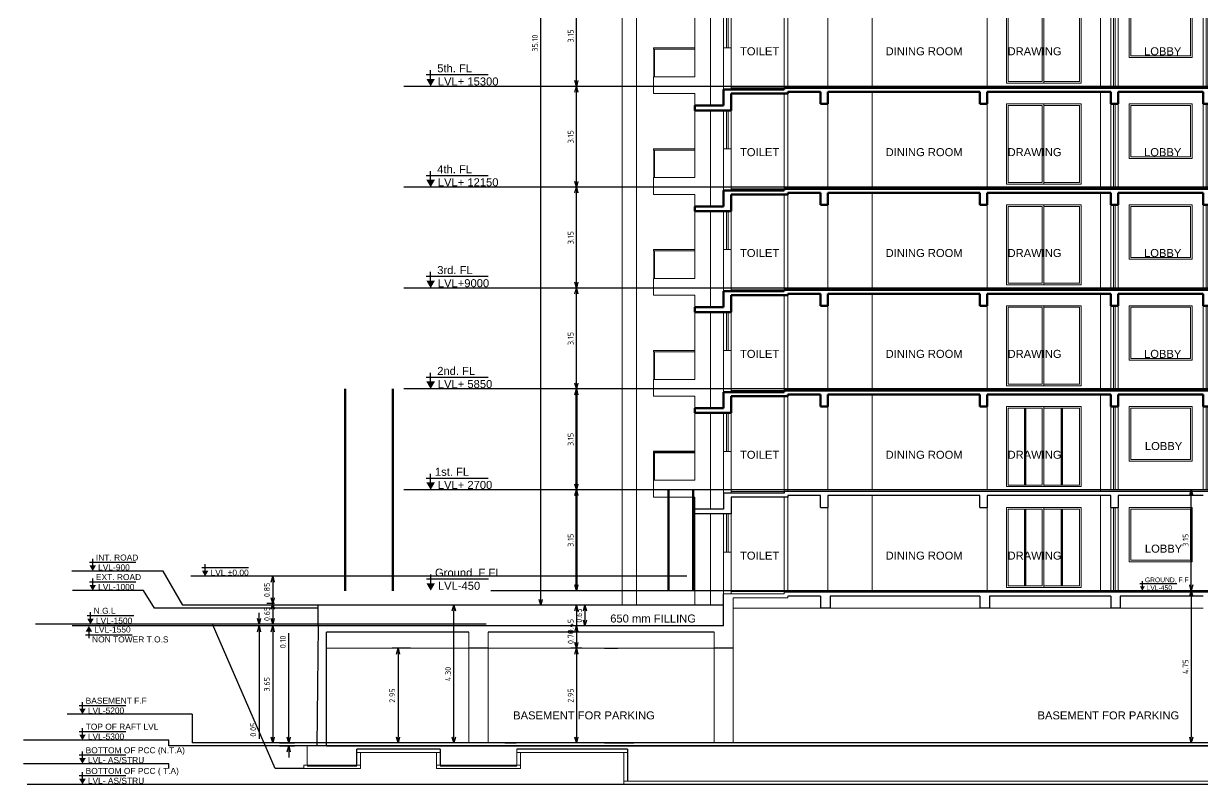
# Model space of a CAD drawing. Header units: inches. Extents: x 0 to 429, y 0 to 146.
# Drawn here: x 307.12 to 343.93, y 32.68 to 56.44 of the extents above; entities that cross this region are included whole.
import ezdxf

# ---------------------------------------------------------------- set-up
doc = ezdxf.new("R2010")
doc.units = ezdxf.units.IN
doc.header["$MEASUREMENT"] = 0
doc.layers.get('DEFPOINTS').update_dxf_attribs({"lineweight": 18})
for name, color, linetype, lineweight in [('FLOOR-GROUND', 7, 'Continuous', 50), ('FLOOR01', 7, 'Continuous', 50), ('XR-4BHK-A-B-SECT-SUB', 6, 'Continuous', 9), ('XR-4BHK-A-B-SECT-SUB$0$ELE', 4, 'Continuous', 20), ('XR-4BHK-A-B-SECT-SUB$0$LEVEL', 6, 'Continuous', 25), ('XR-4BHK-A-B-SECT-SUB$0$RCC', 5, 'Continuous', 50), ('XR-4BHK-A-B-SECT-SUB$0$WALL', 7, 'Continuous', 25)]:
    doc.layers.add(name, color=color, linetype=linetype, lineweight=lineweight)
doc.styles.add('Sanvi Common', font='isocpeur.ttf')
doc.styles.add('Xr-4BHK-A-B-Sect-Sub$0$ROMANS', font='arial.ttf')
doc.styles.add('Xr-4BHK-A-B-Sect-Sub$0$SECTION X-X$0$Standard', font='arial.ttf')
doc.dimstyles.new('Sanvi Common', dxfattribs={"dimtxt": 0.18, "dimasz": 0.18, "dimexe": 0.18, "dimexo": 0.0625, "dimgap": 0.09, "dimtad": 1, "dimzin": 0, "dimdsep": 46, "dimtxsty": 'Sanvi Common', "dimblk": 'OPEN30', "dimcen": 0.09, "dimclrd": 68, "dimclre": 68, "dimclrt": 40, "dimadec": 0, "dimazin": 0, "dimtfac": 1, "dimtofl": 0, "dimtmove": 0, "dimatfit": 3, "dimldrblk": 'OPEN30', "dimfxl": 1, "dimtolj": 1, "dimtzin": 0, "dimarcsym": 0})

# ---------------------------------------------------------------- blocks, each defined once
blk = doc.blocks.new('Xr-4BHK-A-B-Sect-Sub$0$Level')
at = {"color": 0}
for p, q in [((-1.2, 3.28), (16, 3.28)), ((0, 2.08), (0, 4.48))]:
    blk.add_line(p, q, dxfattribs=at)
blk.add_solid([(0, 0), (-1.2, 2.08), (1.2, 2.08)], dxfattribs=at)
at = {"style": 'Xr-4BHK-A-B-Sect-Sub$0$ROMANS'}
for tag, p in [('LEVEL-S', (1.21, 3.75)), ('LVL+', (1.21, 0.81))]:
    blk.add_attdef(tag, p, '', height=2, dxfattribs=at)
blk = doc.blocks.new('Xr-4BHK-A-B-Sect-Sub$0$358')
at = {"layer": 'XR-4BHK-A-B-SECT-SUB$0$LEVEL'}
ref = blk.add_blockref('Xr-4BHK-A-B-Sect-Sub$0$Level', (-2, 15750), dxfattribs=dict(at, xscale=112.5, yscale=112.5, zscale=112.5))
ref.add_attrib('LEVEL-S', '5th. FL ', (203, 16188), dxfattribs={"lineweight": 30, "height": 250, "style": 'Xr-4BHK-A-B-Sect-Sub$0$ROMANS'})
ref.add_attrib('LVL+', 'LVL+ 15300', (223, 15778), dxfattribs={"lineweight": 30, "height": 250, "style": 'Xr-4BHK-A-B-Sect-Sub$0$ROMANS'})
ref = blk.add_blockref('Xr-4BHK-A-B-Sect-Sub$0$Level', (-2, 12600), dxfattribs=dict(at, xscale=112.5, yscale=112.5, zscale=112.5))
ref.add_attrib('LEVEL-S', '4th. FL ', (203, 13038), dxfattribs={"lineweight": 30, "height": 250, "style": 'Xr-4BHK-A-B-Sect-Sub$0$ROMANS'})
ref.add_attrib('LVL+', 'LVL+ 12150', (223, 12628), dxfattribs={"lineweight": 30, "height": 250, "style": 'Xr-4BHK-A-B-Sect-Sub$0$ROMANS'})
ref = blk.add_blockref('Xr-4BHK-A-B-Sect-Sub$0$Level', (-2, 9450), dxfattribs=dict(at, xscale=112.5, yscale=112.5, zscale=112.5))
ref.add_attrib('LEVEL-S', '3rd. FL ', (203, 9888), dxfattribs={"lineweight": 30, "height": 250, "style": 'Xr-4BHK-A-B-Sect-Sub$0$ROMANS'})
ref.add_attrib('LVL+', 'LVL+9000', (223, 9478), dxfattribs={"lineweight": 30, "height": 250, "style": 'Xr-4BHK-A-B-Sect-Sub$0$ROMANS'})
ref = blk.add_blockref('Xr-4BHK-A-B-Sect-Sub$0$Level', (-2, 6300), dxfattribs=dict(at, xscale=112.5, yscale=112.5, zscale=112.5))
ref.add_attrib('LEVEL-S', '2nd. FL ', (203, 6738), dxfattribs={"lineweight": 30, "height": 250, "style": 'Xr-4BHK-A-B-Sect-Sub$0$ROMANS'})
ref.add_attrib('LVL+', 'LVL+ 5850', (223, 6328), dxfattribs={"lineweight": 30, "height": 250, "style": 'Xr-4BHK-A-B-Sect-Sub$0$ROMANS'})
ref = blk.add_blockref('Xr-4BHK-A-B-Sect-Sub$0$Level', (-2, 3150), dxfattribs=dict(at, xscale=112.5, yscale=112.5, zscale=112.5))
ref.add_attrib('LEVEL-S', '1st. FL ', (132, 3588), dxfattribs={"lineweight": 30, "height": 250, "style": 'Xr-4BHK-A-B-Sect-Sub$0$ROMANS'})
ref.add_attrib('LVL+', 'LVL+ 2700', (223, 3178), dxfattribs={"lineweight": 30, "height": 250, "style": 'Xr-4BHK-A-B-Sect-Sub$0$ROMANS'})
ref = blk.add_blockref('Xr-4BHK-A-B-Sect-Sub$0$Level', (0, 0), dxfattribs=dict(at, xscale=112.5, yscale=112.5, zscale=112.5))
ref.add_attrib('LEVEL-S', 'Ground. F.FL', (134, 438), dxfattribs={"lineweight": 30, "height": 250, "style": 'Xr-4BHK-A-B-Sect-Sub$0$ROMANS'})
ref.add_attrib('LVL+', 'LVL-450', (225, 28), dxfattribs={"lineweight": 30, "height": 250, "style": 'Xr-4BHK-A-B-Sect-Sub$0$ROMANS'})
blk = doc.blocks.new('_Open30')
at = {"color": 0, "linetype": 'ByBlock', "lineweight": -2}
for p, q in [((-1, 0.27), (0, 0)), ((0, 0), (-1, -0.27)), ((0, 0), (-1, 0))]:
    blk.add_line(p, q, dxfattribs=at)
blk = doc.blocks.new('*D486')
at = {"color": 68, "lineweight": -2, "transparency": 16777216}
for p, q in [((324.598, 41.881), (324.207, 41.881)), ((324.387, 38.911), (324.387, 41.701)), ((324.598, 38.731), (324.207, 38.731))]:
    blk.add_line(p, q, dxfattribs=at)
at = {"layer": 'DEFPOINTS', "color": 0, "transparency": 16777216}
for p in [(324.387, 41.881), (324.66, 41.881), (324.66, 38.731)]:
    blk.add_point(p, dxfattribs=at)
at = {"color": 68, "lineweight": -2, "transparency": 16777216, "xscale": 0.18, "yscale": 0.18, "zscale": 0.18}
for p, rotation in [((324.387, 41.881), 90), ((324.387, 38.731), 270)]:
    blk.add_blockref('_Open30', p, dxfattribs=dict(at, rotation=rotation))
at = {"color": 40, "transparency": 16777216, "insert": (324.207, 40.306), "char_height": 0.18, "attachment_point": 5, "rotation": 90, "style": 'Sanvi Common'}
blk.add_mtext('\\A1;3.15', dxfattribs=at)
blk = doc.blocks.new('*D487')
at = {"color": 68, "lineweight": -2, "transparency": 16777216}
for p, q in [((324.546, 45.031), (324.207, 45.031)), ((324.387, 42.061), (324.387, 44.851)), ((324.598, 41.881), (324.207, 41.881))]:
    blk.add_line(p, q, dxfattribs=at)
at = {"layer": 'DEFPOINTS', "color": 0, "transparency": 16777216}
for p in [(324.387, 45.031), (324.608, 45.031), (324.66, 41.881)]:
    blk.add_point(p, dxfattribs=at)
at = {"color": 68, "lineweight": -2, "transparency": 16777216, "xscale": 0.18, "yscale": 0.18, "zscale": 0.18}
for p, rotation in [((324.387, 45.031), 90), ((324.387, 41.881), 270)]:
    blk.add_blockref('_Open30', p, dxfattribs=dict(at, rotation=rotation))
at = {"color": 40, "transparency": 16777216, "insert": (324.207, 43.456), "char_height": 0.18, "attachment_point": 5, "rotation": 90, "style": 'Sanvi Common'}
blk.add_mtext('\\A1;3.15', dxfattribs=at)
blk = doc.blocks.new('*D488')
at = {"color": 68, "lineweight": -2, "transparency": 16777216}
for p, q in [((324.624, 48.181), (324.207, 48.181)), ((324.387, 45.211), (324.387, 48.001)), ((324.546, 45.031), (324.207, 45.031))]:
    blk.add_line(p, q, dxfattribs=at)
at = {"layer": 'DEFPOINTS', "color": 0, "transparency": 16777216}
for p in [(324.387, 48.181), (324.686, 48.181), (324.608, 45.031)]:
    blk.add_point(p, dxfattribs=at)
at = {"color": 68, "lineweight": -2, "transparency": 16777216, "xscale": 0.18, "yscale": 0.18, "zscale": 0.18}
for p, rotation in [((324.387, 48.181), 90), ((324.387, 45.031), 270)]:
    blk.add_blockref('_Open30', p, dxfattribs=dict(at, rotation=rotation))
at = {"color": 40, "transparency": 16777216, "insert": (324.207, 46.606), "char_height": 0.18, "attachment_point": 5, "rotation": 90, "style": 'Sanvi Common'}
blk.add_mtext('\\A1;3.15', dxfattribs=at)
blk = doc.blocks.new('*D489')
at = {"color": 68, "lineweight": -2, "transparency": 16777216}
for p, q in [((324.664, 51.331), (324.207, 51.331)), ((324.387, 48.361), (324.387, 51.151)), ((324.624, 48.181), (324.207, 48.181))]:
    blk.add_line(p, q, dxfattribs=at)
at = {"layer": 'DEFPOINTS', "color": 0, "transparency": 16777216}
for p in [(324.387, 51.331), (324.726, 51.331), (324.686, 48.181)]:
    blk.add_point(p, dxfattribs=at)
at = {"color": 68, "lineweight": -2, "transparency": 16777216, "xscale": 0.18, "yscale": 0.18, "zscale": 0.18}
for p, rotation in [((324.387, 51.331), 90), ((324.387, 48.181), 270)]:
    blk.add_blockref('_Open30', p, dxfattribs=dict(at, rotation=rotation))
at = {"color": 40, "transparency": 16777216, "insert": (324.207, 49.756), "char_height": 0.18, "attachment_point": 5, "rotation": 90, "style": 'Sanvi Common'}
blk.add_mtext('\\A1;3.15', dxfattribs=at)
blk = doc.blocks.new('*D490')
at = {"color": 68, "lineweight": -2, "transparency": 16777216}
for p, q in [((324.689, 54.481), (324.207, 54.481)), ((324.387, 51.511), (324.387, 54.301)), ((324.664, 51.331), (324.207, 51.331))]:
    blk.add_line(p, q, dxfattribs=at)
at = {"layer": 'DEFPOINTS', "color": 0, "transparency": 16777216}
for p in [(324.387, 54.481), (324.751, 54.481), (324.726, 51.331)]:
    blk.add_point(p, dxfattribs=at)
at = {"color": 68, "lineweight": -2, "transparency": 16777216, "xscale": 0.18, "yscale": 0.18, "zscale": 0.18}
for p, rotation in [((324.387, 54.481), 90), ((324.387, 51.331), 270)]:
    blk.add_blockref('_Open30', p, dxfattribs=dict(at, rotation=rotation))
at = {"color": 40, "transparency": 16777216, "insert": (324.207, 52.906), "char_height": 0.18, "attachment_point": 5, "rotation": 90, "style": 'Sanvi Common'}
blk.add_mtext('\\A1;3.15', dxfattribs=at)
blk = doc.blocks.new('*D491')
at = {"color": 68, "lineweight": -2, "transparency": 16777216}
for p, q in [((324.714, 57.631), (324.207, 57.631)), ((324.387, 54.661), (324.387, 57.451)), ((324.689, 54.481), (324.207, 54.481))]:
    blk.add_line(p, q, dxfattribs=at)
at = {"layer": 'DEFPOINTS', "color": 0, "transparency": 16777216}
for p in [(324.387, 57.631), (324.777, 57.631), (324.751, 54.481)]:
    blk.add_point(p, dxfattribs=at)
at = {"color": 68, "lineweight": -2, "transparency": 16777216, "xscale": 0.18, "yscale": 0.18, "zscale": 0.18}
for p, rotation in [((324.387, 57.631), 90), ((324.387, 54.481), 270)]:
    blk.add_blockref('_Open30', p, dxfattribs=dict(at, rotation=rotation))
at = {"color": 40, "transparency": 16777216, "insert": (324.207, 56.056), "char_height": 0.18, "attachment_point": 5, "rotation": 90, "style": 'Sanvi Common'}
blk.add_mtext('\\A1;3.15', dxfattribs=at)
blk = doc.blocks.new('*D497')
at = {"color": 68, "lineweight": -2, "transparency": 16777216}
for p, q in [((324.83, 73.381), (323.092, 73.381)), ((323.272, 38.461), (323.272, 73.201)), ((323.555, 38.281), (323.092, 38.281))]:
    blk.add_line(p, q, dxfattribs=at)
at = {"layer": 'DEFPOINTS', "color": 0, "transparency": 16777216}
for p in [(323.272, 73.381), (324.893, 73.381), (323.618, 38.281)]:
    blk.add_point(p, dxfattribs=at)
at = {"color": 68, "lineweight": -2, "transparency": 16777216, "xscale": 0.18, "yscale": 0.18, "zscale": 0.18}
for p, rotation in [((323.272, 73.381), 90), ((323.272, 38.281), 270)]:
    blk.add_blockref('_Open30', p, dxfattribs=dict(at, rotation=rotation))
at = {"color": 40, "transparency": 16777216, "insert": (323.092, 55.831), "char_height": 0.18, "attachment_point": 5, "rotation": 90, "style": 'Sanvi Common'}
blk.add_mtext('\\A1;35.10', dxfattribs=at)
blk = doc.blocks.new('*D498')
at = {"color": 68, "lineweight": -2, "transparency": 16777216}
for p, q in [((314.957, 39.181), (314.724, 39.181)), ((314.904, 39.001), (314.904, 38.511)), ((314.957, 38.331), (314.724, 38.331))]:
    blk.add_line(p, q, dxfattribs=at)
at = {"layer": 'DEFPOINTS', "color": 0, "transparency": 16777216}
for p in [(315.02, 39.181), (314.904, 38.331), (315.02, 38.331)]:
    blk.add_point(p, dxfattribs=at)
at = {"color": 68, "lineweight": -2, "transparency": 16777216, "xscale": 0.18, "yscale": 0.18, "zscale": 0.18}
for p, rotation in [((314.904, 39.181), 90), ((314.904, 38.331), 270)]:
    blk.add_blockref('_Open30', p, dxfattribs=dict(at, rotation=rotation))
at = {"color": 40, "transparency": 16777216, "insert": (314.724, 38.756), "char_height": 0.18, "attachment_point": 5, "rotation": 90, "style": 'Sanvi Common'}
blk.add_mtext('\\A1;0.85', dxfattribs=at)
blk = doc.blocks.new('*D499')
at = {"color": 68, "lineweight": -2, "transparency": 16777216}
for p, q in [((314.957, 38.331), (314.724, 38.331)), ((314.904, 38.151), (314.904, 37.861)), ((314.929, 37.681), (314.724, 37.681))]:
    blk.add_line(p, q, dxfattribs=at)
at = {"layer": 'DEFPOINTS', "color": 0, "transparency": 16777216}
for p in [(315.02, 38.331), (314.904, 37.681), (314.992, 37.681)]:
    blk.add_point(p, dxfattribs=at)
at = {"color": 68, "lineweight": -2, "transparency": 16777216, "xscale": 0.18, "yscale": 0.18, "zscale": 0.18}
for p, rotation in [((314.904, 38.331), 90), ((314.904, 37.681), 270)]:
    blk.add_blockref('_Open30', p, dxfattribs=dict(at, rotation=rotation))
at = {"color": 40, "transparency": 16777216, "insert": (314.724, 38.006), "char_height": 0.18, "attachment_point": 5, "rotation": 90, "style": 'Sanvi Common'}
blk.add_mtext('\\A1;0.65', dxfattribs=at)
blk = doc.blocks.new('*D500')
at = {"color": 68, "lineweight": -2, "transparency": 16777216}
for p, q in [((314.476, 37.861), (314.476, 38.041)), ((314.929, 37.681), (314.296, 37.681)), ((314.974, 37.631), (314.296, 37.631)), ((314.476, 37.451), (314.476, 34.103))]:
    blk.add_line(p, q, dxfattribs=at)
at = {"layer": 'DEFPOINTS', "color": 0, "transparency": 16777216}
for p in [(314.476, 37.631), (314.992, 37.681), (315.036, 37.631)]:
    blk.add_point(p, dxfattribs=at)
at = {"color": 68, "lineweight": -2, "transparency": 16777216, "xscale": 0.18, "yscale": 0.18, "zscale": 0.18}
for p, rotation in [((314.476, 37.681), 270), ((314.476, 37.631), 90)]:
    blk.add_blockref('_Open30', p, dxfattribs=dict(at, rotation=rotation))
at = {"color": 40, "transparency": 16777216, "insert": (314.296, 34.391), "char_height": 0.18, "attachment_point": 5, "rotation": 90, "style": 'Sanvi Common'}
blk.add_mtext('\\A1;0.05', dxfattribs=at)
blk = doc.blocks.new('*D501')
at = {"color": 68, "lineweight": -2, "transparency": 16777216}
for p, q in [((314.974, 37.631), (314.724, 37.631)), ((314.904, 37.451), (314.904, 34.161)), ((314.991, 33.981), (314.724, 33.981))]:
    blk.add_line(p, q, dxfattribs=at)
at = {"layer": 'DEFPOINTS', "color": 0, "transparency": 16777216}
for p in [(315.036, 37.631), (314.904, 33.981), (315.053, 33.981)]:
    blk.add_point(p, dxfattribs=at)
at = {"color": 68, "lineweight": -2, "transparency": 16777216, "xscale": 0.18, "yscale": 0.18, "zscale": 0.18}
for p, rotation in [((314.904, 37.631), 90), ((314.904, 33.981), 270)]:
    blk.add_blockref('_Open30', p, dxfattribs=dict(at, rotation=rotation))
at = {"color": 40, "transparency": 16777216, "insert": (314.724, 35.806), "char_height": 0.18, "attachment_point": 5, "rotation": 90, "style": 'Sanvi Common'}
blk.add_mtext('\\A1;3.65', dxfattribs=at)
blk = doc.blocks.new('*D502')
at = {"color": 68, "lineweight": -2, "transparency": 16777216}
for p, q in [((315.402, 34.161), (315.402, 37.401)), ((315.113, 33.881), (315.582, 33.881)), ((315.116, 33.981), (315.582, 33.981)), ((315.402, 33.701), (315.402, 33.521))]:
    blk.add_line(p, q, dxfattribs=at)
at = {"layer": 'DEFPOINTS', "color": 0, "transparency": 16777216}
for p in [(315.05, 33.881), (315.053, 33.981), (315.402, 33.881)]:
    blk.add_point(p, dxfattribs=at)
at = {"color": 68, "lineweight": -2, "transparency": 16777216, "xscale": 0.18, "yscale": 0.18, "zscale": 0.18}
for p, rotation in [((315.402, 33.981), 270), ((315.402, 33.881), 90)]:
    blk.add_blockref('_Open30', p, dxfattribs=dict(at, rotation=rotation))
at = {"color": 40, "transparency": 16777216, "insert": (315.222, 37.131), "char_height": 0.18, "attachment_point": 5, "rotation": 90, "style": 'Sanvi Common'}
blk.add_mtext('\\A1;0.10', dxfattribs=at)
blk = doc.blocks.new('*D503')
at = {"color": 68, "lineweight": -2, "transparency": 16777216}
for p, q in [((319.206, 36.931), (318.636, 36.931)), ((318.816, 36.751), (318.816, 34.161)), ((319.231, 33.981), (318.636, 33.981))]:
    blk.add_line(p, q, dxfattribs=at)
at = {"layer": 'DEFPOINTS', "color": 0, "transparency": 16777216}
for p in [(319.269, 36.931), (318.816, 33.981), (319.294, 33.981)]:
    blk.add_point(p, dxfattribs=at)
at = {"color": 68, "lineweight": -2, "transparency": 16777216, "xscale": 0.18, "yscale": 0.18, "zscale": 0.18}
for p, rotation in [((318.816, 36.931), 90), ((318.816, 33.981), 270)]:
    blk.add_blockref('_Open30', p, dxfattribs=dict(at, rotation=rotation))
at = {"color": 40, "transparency": 16777216, "insert": (318.636, 35.456), "char_height": 0.18, "attachment_point": 5, "rotation": 90, "style": 'Sanvi Common'}
blk.add_mtext('\\A1;2.95', dxfattribs=at)
blk = doc.blocks.new('*D504')
at = {"color": 68, "lineweight": -2, "transparency": 16777216}
for p, q in [((320.635, 38.281), (320.378, 38.281)), ((320.558, 34.161), (320.558, 38.101)), ((320.635, 33.981), (320.378, 33.981))]:
    blk.add_line(p, q, dxfattribs=at)
at = {"layer": 'DEFPOINTS', "color": 0, "transparency": 16777216}
for p in [(320.558, 38.281), (320.697, 38.281), (320.697, 33.981)]:
    blk.add_point(p, dxfattribs=at)
at = {"color": 68, "lineweight": -2, "transparency": 16777216, "xscale": 0.18, "yscale": 0.18, "zscale": 0.18}
for p, rotation in [((320.558, 38.281), 90), ((320.558, 33.981), 270)]:
    blk.add_blockref('_Open30', p, dxfattribs=dict(at, rotation=rotation))
at = {"color": 40, "transparency": 16777216, "insert": (320.378, 36.131), "char_height": 0.18, "attachment_point": 5, "rotation": 90, "style": 'Sanvi Common'}
blk.add_mtext('\\A1;4.30', dxfattribs=at)
blk = doc.blocks.new('*D505')
at = {"color": 68, "lineweight": -2, "transparency": 16777216}
for p, q in [((324.387, 38.911), (324.387, 39.091)), ((324.591, 38.731), (324.207, 38.731)), ((324.591, 38.281), (324.207, 38.281)), ((324.387, 38.101), (324.387, 37.327))]:
    blk.add_line(p, q, dxfattribs=at)
at = {"layer": 'DEFPOINTS', "color": 0, "transparency": 16777216}
for p in [(324.654, 38.731), (324.387, 38.281), (324.654, 38.281)]:
    blk.add_point(p, dxfattribs=at)
at = {"color": 68, "lineweight": -2, "transparency": 16777216, "xscale": 0.18, "yscale": 0.18, "zscale": 0.18}
for p, rotation in [((324.387, 38.731), 270), ((324.387, 38.281), 90)]:
    blk.add_blockref('_Open30', p, dxfattribs=dict(at, rotation=rotation))
at = {"color": 40, "transparency": 16777216, "insert": (324.207, 37.624), "char_height": 0.18, "attachment_point": 5, "rotation": 90, "style": 'Sanvi Common'}
blk.add_mtext('\\A1;0.45', dxfattribs=at)
blk = doc.blocks.new('*D506')
at = {"color": 68, "lineweight": -2, "transparency": 16777216}
for p, q in [((324.591, 38.281), (324.472, 38.281)), ((324.652, 38.101), (324.652, 37.811)), ((324.591, 37.631), (324.472, 37.631))]:
    blk.add_line(p, q, dxfattribs=at)
at = {"layer": 'DEFPOINTS', "color": 0, "transparency": 16777216}
for p in [(324.654, 38.281), (324.652, 37.631), (324.654, 37.631)]:
    blk.add_point(p, dxfattribs=at)
at = {"color": 68, "lineweight": -2, "transparency": 16777216, "xscale": 0.18, "yscale": 0.18, "zscale": 0.18}
for p, rotation in [((324.652, 38.281), 90), ((324.652, 37.631), 270)]:
    blk.add_blockref('_Open30', p, dxfattribs=dict(at, rotation=rotation))
at = {"color": 40, "transparency": 16777216, "insert": (324.472, 37.956), "char_height": 0.18, "attachment_point": 5, "rotation": 90, "style": 'Sanvi Common'}
blk.add_mtext('\\A1;0.65', dxfattribs=at)
blk = doc.blocks.new('*D507')
at = {"color": 68, "lineweight": -2, "transparency": 16777216}
for p, q in [((324.466, 37.631), (324.207, 37.631)), ((324.387, 37.451), (324.387, 37.111)), ((324.466, 36.931), (324.207, 36.931))]:
    blk.add_line(p, q, dxfattribs=at)
at = {"layer": 'DEFPOINTS', "color": 0, "transparency": 16777216}
for p in [(324.529, 37.631), (324.387, 36.931), (324.529, 36.931)]:
    blk.add_point(p, dxfattribs=at)
at = {"color": 68, "lineweight": -2, "transparency": 16777216, "xscale": 0.18, "yscale": 0.18, "zscale": 0.18}
for p, rotation in [((324.387, 37.631), 90), ((324.387, 36.931), 270)]:
    blk.add_blockref('_Open30', p, dxfattribs=dict(at, rotation=rotation))
at = {"color": 40, "transparency": 16777216, "insert": (324.207, 37.281), "char_height": 0.18, "attachment_point": 5, "rotation": 90, "style": 'Sanvi Common'}
blk.add_mtext('\\A1;0.70', dxfattribs=at)
blk = doc.blocks.new('*D508')
at = {"color": 68, "lineweight": -2, "transparency": 16777216}
for p, q in [((324.56, 36.931), (324.207, 36.931)), ((324.387, 36.751), (324.387, 34.161)), ((324.647, 33.981), (324.207, 33.981))]:
    blk.add_line(p, q, dxfattribs=at)
at = {"layer": 'DEFPOINTS', "color": 0, "transparency": 16777216}
for p in [(324.623, 36.931), (324.387, 33.981), (324.709, 33.981)]:
    blk.add_point(p, dxfattribs=at)
at = {"color": 68, "lineweight": -2, "transparency": 16777216, "xscale": 0.18, "yscale": 0.18, "zscale": 0.18}
for p, rotation in [((324.387, 36.931), 90), ((324.387, 33.981), 270)]:
    blk.add_blockref('_Open30', p, dxfattribs=dict(at, rotation=rotation))
at = {"color": 40, "transparency": 16777216, "insert": (324.207, 35.456), "char_height": 0.18, "attachment_point": 5, "rotation": 90, "style": 'Sanvi Common'}
blk.add_mtext('\\A1;2.95', dxfattribs=at)
blk = doc.blocks.new('*D509')
at = {"color": 68, "lineweight": -2, "transparency": 16777216}
for p, q in [((343.76, 38.731), (343.406, 38.731)), ((343.586, 38.551), (343.586, 34.161)), ((343.846, 33.981), (343.406, 33.981))]:
    blk.add_line(p, q, dxfattribs=at)
at = {"layer": 'DEFPOINTS', "color": 0, "transparency": 16777216}
for p in [(343.822, 38.731), (343.586, 33.981), (343.909, 33.981)]:
    blk.add_point(p, dxfattribs=at)
at = {"color": 68, "lineweight": -2, "transparency": 16777216, "xscale": 0.18, "yscale": 0.18, "zscale": 0.18}
for p, rotation in [((343.586, 38.731), 90), ((343.586, 33.981), 270)]:
    blk.add_blockref('_Open30', p, dxfattribs=dict(at, rotation=rotation))
at = {"color": 40, "transparency": 16777216, "insert": (343.406, 36.356), "char_height": 0.18, "attachment_point": 5, "rotation": 90, "style": 'Sanvi Common'}
blk.add_mtext('\\A1;4.75', dxfattribs=at)
blk = doc.blocks.new('Xr-4BHK-A-B-Sect-Sub$0$102')
at = {"layer": 'XR-4BHK-A-B-SECT-SUB', "lineweight": 5}
for q in [(920, 2800), (2580, 2850)]:
    blk.add_line((2580, 2800), q, dxfattribs=at)
at = {"layer": 'XR-4BHK-A-B-SECT-SUB'}
for p, q in [((28440, 2850), (2695, 2850)), ((30020, 2832), (28670, 2850))]:
    blk.add_line(p, q, dxfattribs=at)
at = {"layer": 'XR-4BHK-A-B-SECT-SUB$0$ELE', "lineweight": 5}
for p, q in [((-1500, 4010), (-1500, 4050)), ((-1500, 3150), (-1500, 2625)), ((-210, 3150), (-1500, 3150)), ((29270, 3000), (30020, 3000)), ((-210, 2625), (-1500, 2625)), ((-210, 2625), (-210, 2250)), ((5325, 2675), (5325, -300)), ((12455, 2675), (12455, -350)), ((16215, 2675), (16215, -350)), ((23345, 2625), (23345, -350)), ((29270, 2625), (29270, -308)), ((3945, 2300), (3945, -300)), ((8920, 2300), (8920, -300)), ((9520, -200), (9520, 2300)), ((9520, 2300), (11855, 2300)), ((9570, -150), (9570, 2250)), ((9570, 2250), (10637, 2250)), ((10637, 2250), (10637, -150)), ((10687, 2300), (10687, -200)), ((10687, 2250), (11805, 2250)), ((11805, 2250), (11805, -150)), ((11855, 2300), (11855, -200)), ((12775, 2300), (12775, -300)), ((12865, 2300), (12865, -300)), ((12915, 2300), (12915, -300)), ((13005, 2300), (13005, -300)), ((15665, 2300), (15665, -300)), ((15755, 2300), (15755, -300)), ((15805, 2300), (15805, -300)), ((15895, 2300), (15895, -300)), ((16815, 2300), (16815, -200)), ((19150, 2300), (16815, 2300)), ((16865, 2250), (16865, -150)), ((17983, 2250), (16865, 2250)), ((17983, 2300), (17983, -200)), ((18033, 2250), (18033, -150)), ((19100, 2250), (18033, 2250)), ((19100, -150), (19100, 2250)), ((19150, -200), (19150, 2300)), ((19750, 2300), (19750, -350)), ((28440, 2300), (28440, -200)), ((28530, 2300), (28530, -200)), ((28580, 2300), (28580, -200)), ((28670, 2300), (28670, -200)), ((-210, 2100), (-210, 0)), ((275, 2100), (275, -900)), ((690, 2100), (690, 900)), ((780, 2100), (780, 900)), ((830, 2100), (830, 900)), ((920, 2100), (920, 900)), ((11855, -200), (9520, -200)), ((10637, -150), (9570, -150)), ((11805, -150), (10687, -150)), ((16815, -200), (19150, -200)), ((16865, -150), (17983, -150)), ((18033, -150), (19100, -150))]:
    blk.add_line(p, q, dxfattribs=at)
at = {"layer": 'XR-4BHK-A-B-SECT-SUB$0$ELE', "ltscale": 2}
for p, q in [((-210, 4050), (-1500, 4050)), ((30058, 4100), (29270, 4100)), ((30058, 4060), (29270, 4060)), ((30058, 4100), (30133, 4100)), ((30058, 4060), (30058, 4100)), ((30058, 4060), (30063, 4060)), ((30063, 4095), (30128, 4095)), ((30063, 4095), (30063, 4060)), ((30085, 3000), (30085, 4095)), ((30105, 3000), (30105, 4095)), ((30127, 4100), (30127, 4100)), ((30128, 4095), (30128, 4060)), ((30133, 4060), (30128, 4060)), ((30133, 4060), (30130, 4060)), ((30133, 4060), (30133, 4100)), ((-210, 4010), (-1500, 4010)), ((-1492, 3150), (-1492, 4010)), ((-1472, 3150), (-1472, 4010))]:
    blk.add_line(p, q, dxfattribs=at)
at = {"layer": 'XR-4BHK-A-B-SECT-SUB$0$ELE', "lineweight": 5}
for points in [[(13356, 2300), (15315, 2300), (15315, 600), (13356, 600)], [(13406, 2250), (15265, 2250), (15265, 650), (13406, 650)]]:
    blk.add_lwpolyline(points, close=True, dxfattribs=at)
at = {"layer": 'XR-4BHK-A-B-SECT-SUB$0$RCC'}
for p, q in [((30020, 3000), (30020, 2750)), ((30170, 3000), (30020, 3000)), ((30170, 3000), (30170, 2625)), ((690, 2750), (690, 2250)), ((2580, 2750), (690, 2750)), ((920, 2625), (920, 2100)), ((2695, 2625), (920, 2625)), ((2580, 2800), (2580, 2750)), ((24725, 2800), (2580, 2800)), ((2695, 2675), (2695, 2625)), ((3715, 2675), (2695, 2675)), ((3715, 2300), (3715, 2675)), ((3945, 2800), (3945, 2800)), ((3945, 2675), (3945, 2300)), ((8690, 2675), (3945, 2675)), ((8690, 2300), (8690, 2675)), ((8920, 2800), (8920, 2800)), ((8920, 2675), (8920, 2300)), ((12775, 2675), (8920, 2675)), ((12775, 2300), (12775, 2675)), ((13005, 2800), (13005, 2800)), ((13005, 2675), (13005, 2300)), ((15665, 2675), (13005, 2675)), ((15665, 2800), (15665, 2800)), ((15665, 2675), (15665, 2300)), ((15895, 2300), (15895, 2675)), ((19750, 2675), (15895, 2675)), ((19750, 2800), (19750, 2800)), ((19750, 2675), (19750, 2300)), ((19980, 2300), (19980, 2675)), ((24725, 2675), (19980, 2675)), ((24725, 2800), (24725, 2800)), ((28670, 2800), (24725, 2800)), ((24725, 2675), (24725, 2300)), ((24955, 2300), (24955, 2675)), ((28440, 2675), (24955, 2675)), ((28440, 2300), (28440, 2675)), ((28670, 2750), (28670, 2800)), ((30020, 2750), (28670, 2750)), ((28670, 2300), (28670, 2625)), ((30170, 2625), (28670, 2625)), ((690, 2250), (-210, 2250)), ((-210, 2100), (-210, 2250)), ((3715, 2300), (3945, 2300)), ((8690, 2300), (8920, 2300)), ((12775, 2300), (13005, 2300)), ((15895, 2300), (15665, 2300)), ((19980, 2300), (19750, 2300)), ((24955, 2300), (24725, 2300)), ((28670, 2300), (28440, 2300)), ((920, 2100), (-210, 2100))]:
    blk.add_line(p, q, dxfattribs=at)
at = {"layer": 'XR-4BHK-A-B-SECT-SUB$0$WALL', "lineweight": 5}
for p, q in [((2580, 2625), (2580, -350)), ((2695, 2625), (2695, -350)), ((24725, 2300), (24725, -350)), ((24840, 2300), (24840, -350)), ((920, 900), (690, 900)), ((690, 900), (690, -400)), ((920, 900), (920, -400)), ((28440, -200), (28670, -200)), ((28440, -200), (28440, -350)), ((28670, -200), (28670, -350))]:
    blk.add_line(p, q, dxfattribs=at)
blk = doc.blocks.new('*D510')
at = {"color": 68, "lineweight": -2, "transparency": 16777216}
for p, q in [((343.817, 41.881), (343.406, 41.881)), ((343.586, 38.911), (343.586, 41.701)), ((343.76, 38.731), (343.406, 38.731))]:
    blk.add_line(p, q, dxfattribs=at)
at = {"layer": 'DEFPOINTS', "color": 0, "transparency": 16777216}
for p in [(343.586, 41.881), (343.88, 41.881), (343.822, 38.731)]:
    blk.add_point(p, dxfattribs=at)
at = {"color": 68, "lineweight": -2, "transparency": 16777216, "xscale": 0.18, "yscale": 0.18, "zscale": 0.18}
for p, rotation in [((343.586, 41.881), 90), ((343.586, 38.731), 270)]:
    blk.add_blockref('_Open30', p, dxfattribs=dict(at, rotation=rotation))
at = {"color": 40, "transparency": 16777216, "insert": (343.406, 40.306), "char_height": 0.18, "attachment_point": 5, "rotation": 90, "style": 'Sanvi Common'}
blk.add_mtext('\\A1;3.15', dxfattribs=at)

msp = doc.modelspace()

# ---------------------------------------------------------------- linework, layer by layer
at = {"color": 8, "lineweight": 5}
for p, q in [((325.814, 71.881), (325.814, 38.281)), ((326.264, 71.881), (326.264, 38.281))]:
    msp.add_line(p, q, dxfattribs=at)
for p, q in [((364.425, 54.481), (318.993, 54.481)), ((364.425, 51.331), (318.993, 51.331)), ((364.425, 48.181), (318.993, 48.181)), ((364.425, 45.031), (318.993, 45.031)), ((364.425, 41.881), (318.993, 41.881)), ((328.984, 41.781), (328.984, 41.281)), ((330.874, 41.781), (328.984, 41.781)), ((329.214, 41.656), (329.214, 41.131)), ((330.989, 41.656), (329.214, 41.656)), ((330.874, 41.831), (330.874, 41.781)), ((353.019, 41.831), (330.874, 41.831)), ((356.734, 41.881), (330.989, 41.881)), ((330.989, 41.706), (330.989, 41.656)), ((332.009, 41.706), (330.989, 41.706)), ((332.009, 41.331), (332.009, 41.706)), ((332.239, 41.706), (332.239, 41.331)), ((336.984, 41.706), (332.239, 41.706)), ((336.984, 41.331), (336.984, 41.706)), ((337.214, 41.706), (337.214, 41.331)), ((341.069, 41.706), (337.214, 41.706)), ((341.069, 41.331), (341.069, 41.706)), ((341.299, 41.706), (341.299, 41.331)), ((343.959, 41.706), (341.299, 41.706)), ((328.984, 41.281), (328.084, 41.281)), ((328.084, 41.131), (328.084, 41.281)), ((332.009, 41.331), (332.239, 41.331)), ((336.984, 41.331), (337.214, 41.331)), ((341.069, 41.331), (341.299, 41.331)), ((329.214, 41.131), (328.084, 41.131)), ((311.478, 39.344), (308.635, 39.344)), ((312.094, 38.281), (311.478, 39.344)), ((364.425, 38.731), (321.715, 38.731)), ((329.214, 38.719), (330.874, 38.719)), ((330.874, 38.731), (330.874, 38.719)), ((330.874, 38.731), (344.189, 38.731)), ((328.984, 37.631), (328.984, 38.631)), ((332.009, 38.556), (330.989, 38.556)), ((332.009, 38.556), (332.009, 38.181)), ((332.309, 38.556), (332.309, 38.181)), ((336.984, 38.556), (332.309, 38.556)), ((336.984, 38.556), (336.984, 38.181)), ((337.284, 38.556), (337.284, 38.181)), ((341.069, 38.556), (337.284, 38.556)), ((341.069, 38.556), (341.069, 38.181)), ((341.369, 38.556), (341.369, 38.181)), ((343.959, 38.556), (341.369, 38.556)), ((328.984, 38.281), (312.094, 38.281)), ((316.321, 37.631), (316.321, 38.281)), ((328.984, 38.281), (316.321, 38.281)), ((332.309, 38.181), (332.009, 38.181)), ((337.284, 38.181), (336.984, 38.181)), ((341.369, 38.181), (341.069, 38.181)), ((313.02, 37.681), (307.494, 37.681)), ((321.568, 37.681), (308.639, 37.681)), ((321.568, 37.631), (308.639, 37.631)), ((314.979, 33.181), (313.02, 37.681)), ((316.321, 37.631), (316.279, 33.881)), ((328.984, 37.631), (316.321, 37.631)), ((316.579, 33.881), (316.579, 37.431)), ((321.029, 37.431), (316.579, 37.431)), ((328.684, 37.431), (321.629, 37.431)), ((321.629, 36.931), (321.029, 36.931)), ((325.259, 36.931), (325.675, 36.931)), ((329.284, 36.931), (328.684, 36.931)), ((312.393, 34.874), (308.487, 34.874)), ((312.393, 34.874), (312.393, 33.981)), ((311.656, 34.062), (307.124, 34.062)), ((311.656, 33.881), (311.656, 34.062)), ((364.425, 33.881), (311.656, 33.881)), ((321.568, 33.981), (312.393, 33.981)), ((369.729, 33.981), (316.579, 33.981)), ((316.579, 33.881), (369.729, 33.881)), ((322.147, 33.981), (322.506, 33.981)), ((325.259, 33.981), (325.675, 33.981)), ((325.433, 33.981), (326.183, 33.981)), ((317.529, 33.281), (317.529, 33.781)), ((320.128, 33.781), (317.529, 33.781)), ((320.128, 33.781), (320.128, 33.281)), ((325.979, 33.781), (322.53, 33.781)), ((325.979, 33.781), (325.979, 32.781)), ((311.656, 33.326), (307.124, 33.326)), ((311.656, 33.181), (311.656, 33.326)), ((315.879, 33.181), (314.979, 33.181)), ((364.406, 32.681), (307.239, 32.681))]:
    msp.add_line(p, q)
at = {"lineweight": 5}
for p, q in [((326.794, 43.041), (326.794, 43.081)), ((326.794, 42.181), (326.794, 41.656)), ((328.084, 42.181), (326.794, 42.181)), ((328.084, 41.656), (326.794, 41.656)), ((328.084, 41.656), (328.084, 41.281)), ((330.874, 41.831), (329.214, 41.831)), ((330.874, 41.831), (330.874, 41.881)), ((330.874, 41.656), (330.874, 38.681)), ((330.989, 41.656), (330.989, 38.681)), ((333.619, 41.706), (333.619, 38.731)), ((340.749, 41.706), (340.749, 38.681)), ((332.239, 41.331), (332.239, 38.731)), ((337.214, 41.331), (337.214, 38.731)), ((337.814, 38.831), (337.814, 41.331)), ((337.814, 41.331), (340.149, 41.331)), ((337.864, 38.881), (337.864, 41.281)), ((337.864, 41.281), (338.931, 41.281)), ((338.931, 41.281), (338.931, 38.881)), ((338.981, 41.331), (338.981, 38.831)), ((338.981, 41.281), (340.099, 41.281)), ((340.099, 41.281), (340.099, 38.881)), ((340.149, 41.331), (340.149, 38.831)), ((341.069, 41.331), (341.069, 38.731)), ((341.159, 41.331), (341.159, 38.731)), ((341.209, 41.331), (341.209, 38.731)), ((341.299, 41.331), (341.299, 38.731)), ((328.084, 41.131), (328.084, 38.281)), ((328.569, 41.131), (328.569, 38.281)), ((328.984, 41.131), (328.984, 39.931)), ((329.074, 41.131), (329.074, 39.931)), ((329.124, 41.131), (329.124, 39.931)), ((329.214, 41.131), (329.214, 39.931)), ((329.214, 39.931), (328.984, 39.931)), ((328.984, 39.931), (328.984, 38.631)), ((329.214, 39.931), (329.214, 38.631)), ((330.874, 38.681), (330.874, 38.631)), ((344.189, 38.681), (330.874, 38.681)), ((340.149, 38.831), (337.814, 38.831)), ((338.931, 38.881), (337.864, 38.881)), ((340.099, 38.881), (338.981, 38.881)), ((328.984, 38.631), (330.874, 38.631)), ((329.284, 38.506), (329.284, 36.931)), ((329.284, 38.506), (330.989, 38.506)), ((330.989, 38.556), (330.989, 38.506)), ((329.284, 38.181), (343.959, 38.181)), ((321.029, 37.431), (321.029, 36.931)), ((321.629, 37.431), (321.629, 36.931)), ((328.684, 37.431), (328.684, 36.931)), ((321.029, 36.931), (316.579, 36.931)), ((321.029, 36.931), (321.029, 33.981)), ((321.629, 36.931), (321.629, 33.981)), ((328.684, 36.931), (321.629, 36.931)), ((328.684, 36.931), (328.684, 33.981)), ((329.284, 36.931), (329.284, 33.981)), ((315.979, 33.881), (315.979, 33.281)), ((316.279, 33.881), (315.979, 33.881)), ((317.529, 33.681), (317.644, 33.681)), ((317.529, 33.281), (317.529, 33.681)), ((320.128, 33.681), (317.644, 33.681)), ((317.644, 33.681), (317.644, 33.281)), ((320.013, 33.681), (320.013, 33.281)), ((320.128, 33.681), (320.013, 33.681)), ((320.128, 33.281), (320.128, 33.681)), ((322.53, 33.281), (322.53, 33.781)), ((322.53, 33.681), (322.645, 33.681)), ((322.53, 33.281), (322.53, 33.681)), ((322.53, 33.681), (325.979, 33.681)), ((322.645, 33.681), (322.645, 33.281)), ((325.864, 33.681), (325.864, 32.781)), ((325.979, 33.681), (325.864, 33.681)), ((325.979, 32.781), (325.979, 33.681)), ((315.979, 33.281), (315.879, 33.281)), ((315.879, 33.281), (315.879, 33.181)), ((317.644, 33.181), (315.879, 33.181)), ((315.979, 33.281), (317.529, 33.281)), ((315.979, 33.256), (317.529, 33.256)), ((317.644, 33.281), (317.529, 33.281)), ((317.644, 33.281), (317.644, 33.181)), ((320.013, 33.281), (320.128, 33.281)), ((320.013, 33.281), (320.013, 33.181)), ((322.645, 33.181), (320.013, 33.181)), ((320.128, 33.281), (322.53, 33.281)), ((320.128, 33.256), (322.53, 33.256)), ((322.645, 33.281), (322.53, 33.281)), ((322.645, 33.281), (322.645, 33.181)), ((325.864, 32.781), (325.979, 32.781)), ((325.864, 32.781), (325.864, 32.681)), ((360.329, 32.781), (325.979, 32.781)), ((325.864, 32.681), (360.444, 32.681))]:
    msp.add_line(p, q, dxfattribs=at)
at = {"ltscale": 2}
for p, q in [((328.084, 43.081), (326.794, 43.081)), ((328.084, 43.041), (326.794, 43.041)), ((326.802, 42.181), (326.802, 43.041)), ((326.822, 42.181), (326.822, 43.041))]:
    msp.add_line(p, q, dxfattribs=at)
at = {"color": 9}
for p, q in [((327.839, 39.181), (312.35, 39.181)), ((310.867, 38.733), (308.647, 38.733)), ((311.212, 38.181), (310.867, 38.733)), ((316.321, 38.181), (311.212, 38.181))]:
    msp.add_line(p, q, dxfattribs=at)
at = {"lineweight": 5}
for points in [[(341.65, 41.331), (343.609, 41.331), (343.609, 39.631), (341.65, 39.631)], [(341.7, 41.281), (343.559, 41.281), (343.559, 39.681), (341.7, 39.681)]]:
    msp.add_lwpolyline(points, close=True, dxfattribs=at)
at = {"layer": 'FLOOR-GROUND', "color": 13}
msp.add_line((317.164, 38.731), (317.164, 41.881), dxfattribs=at)
at = {"layer": 'FLOOR-GROUND', "color": 74}
msp.add_line((318.656, 38.731), (318.656, 41.881), dxfattribs=at)
at = {"layer": 'FLOOR-GROUND', "color": 91}
msp.add_line((324.387, 38.731), (324.387, 41.881), dxfattribs=at)
at = {"layer": 'FLOOR-GROUND', "color": 110}
msp.add_line((327.264, 38.731), (327.264, 41.881), dxfattribs=at)
at = {"layer": 'FLOOR-GROUND', "color": 160}
msp.add_line((328.032, 38.731), (328.032, 41.881), dxfattribs=at)
at = {"layer": 'FLOOR-GROUND', "color": 127}
msp.add_line((338.398, 41.281), (338.398, 38.881), dxfattribs=at)
at = {"layer": 'FLOOR-GROUND', "color": 182}
msp.add_line((339.54, 41.281), (339.54, 38.881), dxfattribs=at)
at = {"layer": 'FLOOR01', "color": 13}
msp.add_line((317.164, 41.881), (317.164, 45.031), dxfattribs=at)
at = {"layer": 'FLOOR01', "color": 74}
msp.add_line((318.656, 41.881), (318.656, 45.031), dxfattribs=at)
at = {"layer": 'FLOOR01', "color": 91}
msp.add_line((324.387, 41.881), (324.387, 45.031), dxfattribs=at)
at = {"layer": 'FLOOR01', "color": 127}
msp.add_line((338.398, 44.431), (338.398, 42.031), dxfattribs=at)
at = {"layer": 'FLOOR01', "color": 182}
msp.add_line((339.54, 44.431), (339.54, 42.031), dxfattribs=at)

# ---------------------------------------------------------------- block references
at = {"xscale": 0.001, "yscale": 0.001, "zscale": 0.001}
msp.add_blockref('Xr-4BHK-A-B-Sect-Sub$0$358', (319.837, 38.731), dxfattribs=at)
at = {"lineweight": 5, "xscale": 0.001, "yscale": 0.001, "zscale": 0.001}
for p in [(328.294, 54.781), (328.294, 51.631), (328.294, 48.481), (328.294, 45.331), (328.294, 42.181)]:
    msp.add_blockref('Xr-4BHK-A-B-Sect-Sub$0$102', p, dxfattribs=at)
ref = msp.add_blockref('Xr-4BHK-A-B-Sect-Sub$0$Level', (309.283, 39.344), dxfattribs=dict(xscale=0.084375, yscale=0.084375, zscale=0.084375))
ref.add_attrib('LEVEL-S', 'INT. ROAD', (309.383, 39.673), dxfattribs={"layer": 'XR-4BHK-A-B-SECT-SUB$0$LEVEL', "lineweight": 30, "height": 0.1875, "style": 'Xr-4BHK-A-B-Sect-Sub$0$ROMANS'})
ref.add_attrib('LVL+', 'LVL-900', (309.451, 39.365), dxfattribs={"layer": 'XR-4BHK-A-B-SECT-SUB$0$LEVEL', "lineweight": 30, "height": 0.1875, "style": 'Xr-4BHK-A-B-Sect-Sub$0$ROMANS'})
ref = msp.add_blockref('Xr-4BHK-A-B-Sect-Sub$0$Level', (312.793, 39.181), dxfattribs=dict(xscale=0.084375, yscale=0.084375, zscale=0.084375))
ref.add_attrib('LVL+', 'LVL %%P0.00', (312.962, 39.202), dxfattribs={"layer": 'XR-4BHK-A-B-SECT-SUB$0$LEVEL', "lineweight": 30, "height": 0.1875, "style": 'Xr-4BHK-A-B-Sect-Sub$0$ROMANS'})
ref = msp.add_blockref('Xr-4BHK-A-B-Sect-Sub$0$Level', (309.283, 38.733), dxfattribs=dict(xscale=0.084375, yscale=0.084375, zscale=0.084375))
ref.add_attrib('LEVEL-S', 'EXT. ROAD', (309.383, 39.062), dxfattribs={"layer": 'XR-4BHK-A-B-SECT-SUB$0$LEVEL', "lineweight": 30, "height": 0.1875, "style": 'Xr-4BHK-A-B-Sect-Sub$0$ROMANS'})
ref.add_attrib('LVL+', 'LVL-1000', (309.451, 38.754), dxfattribs={"layer": 'XR-4BHK-A-B-SECT-SUB$0$LEVEL', "lineweight": 30, "height": 0.1875, "style": 'Xr-4BHK-A-B-Sect-Sub$0$ROMANS'})
ref = msp.add_blockref('Xr-4BHK-A-B-Sect-Sub$0$Level', (342.058, 38.731), dxfattribs=dict(xscale=0.0675, yscale=0.0675, zscale=0.0675))
ref.add_attrib('LEVEL-S', 'GROUND. F.F', (342.138, 38.993), dxfattribs={"layer": 'XR-4BHK-A-B-SECT-SUB$0$LEVEL', "lineweight": 30, "height": 0.15, "style": 'Xr-4BHK-A-B-Sect-Sub$0$ROMANS'})
ref.add_attrib('LVL+', 'LVL-450', (342.192, 38.748), dxfattribs={"layer": 'XR-4BHK-A-B-SECT-SUB$0$LEVEL', "lineweight": 30, "height": 0.15, "style": 'Xr-4BHK-A-B-Sect-Sub$0$ROMANS'})
ref = msp.add_blockref('Xr-4BHK-A-B-Sect-Sub$0$Level', (309.213, 37.681), dxfattribs=dict(xscale=0.084375, yscale=0.084375, zscale=0.084375))
ref.add_attrib('LEVEL-S', 'N.G.L', (309.313, 38.009), dxfattribs={"layer": 'XR-4BHK-A-B-SECT-SUB$0$LEVEL', "lineweight": 30, "height": 0.1875, "style": 'Xr-4BHK-A-B-Sect-Sub$0$ROMANS'})
ref.add_attrib('LVL+', 'LVL-1500', (309.382, 37.702), dxfattribs={"layer": 'XR-4BHK-A-B-SECT-SUB$0$LEVEL', "lineweight": 30, "height": 0.1875, "style": 'Xr-4BHK-A-B-Sect-Sub$0$ROMANS'})
ref = msp.add_blockref('Xr-4BHK-A-B-Sect-Sub$0$Level', (309.164, 37.631), dxfattribs=dict(xscale=-0.084375, yscale=0.084375, zscale=0.084375, rotation=180))
ref.add_attrib('LEVEL-S', 'NON TOWER T.O.S', (309.264, 37.115), dxfattribs={"layer": 'XR-4BHK-A-B-SECT-SUB$0$LEVEL', "lineweight": 30, "height": 0.1875, "style": 'Xr-4BHK-A-B-Sect-Sub$0$ROMANS'})
ref.add_attrib('LVL+', 'LVL-1550', (309.332, 37.425), dxfattribs={"layer": 'XR-4BHK-A-B-SECT-SUB$0$LEVEL', "lineweight": 30, "height": 0.1875, "style": 'Xr-4BHK-A-B-Sect-Sub$0$ROMANS'})
ref = msp.add_blockref('Xr-4BHK-A-B-Sect-Sub$0$Level', (308.963, 34.874), dxfattribs=dict(xscale=0.084375, yscale=0.084375, zscale=0.084375))
ref.add_attrib('LEVEL-S', 'BASEMENT F.F', (309.063, 35.202), dxfattribs={"layer": 'XR-4BHK-A-B-SECT-SUB$0$LEVEL', "lineweight": 30, "height": 0.1875, "style": 'Xr-4BHK-A-B-Sect-Sub$0$ROMANS'})
ref.add_attrib('LVL+', 'LVL-5200', (309.131, 34.895), dxfattribs={"layer": 'XR-4BHK-A-B-SECT-SUB$0$LEVEL', "lineweight": 30, "height": 0.1875, "style": 'Xr-4BHK-A-B-Sect-Sub$0$ROMANS'})
ref = msp.add_blockref('Xr-4BHK-A-B-Sect-Sub$0$Level', (308.963, 34.062), dxfattribs=dict(xscale=0.084375, yscale=0.084375, zscale=0.084375))
ref.add_attrib('LEVEL-S', 'TOP OF RAFT LVL', (309.063, 34.39), dxfattribs={"layer": 'XR-4BHK-A-B-SECT-SUB$0$LEVEL', "lineweight": 30, "height": 0.1875, "style": 'Xr-4BHK-A-B-Sect-Sub$0$ROMANS'})
ref.add_attrib('LVL+', 'LVL-5300', (309.131, 34.083), dxfattribs={"layer": 'XR-4BHK-A-B-SECT-SUB$0$LEVEL', "lineweight": 30, "height": 0.1875, "style": 'Xr-4BHK-A-B-Sect-Sub$0$ROMANS'})
ref = msp.add_blockref('Xr-4BHK-A-B-Sect-Sub$0$Level', (308.963, 33.326), dxfattribs=dict(xscale=0.084375, yscale=0.084375, zscale=0.084375))
ref.add_attrib('LEVEL-S', 'BOTTOM OF PCC (N.T.A)', (309.063, 33.654), dxfattribs={"layer": 'XR-4BHK-A-B-SECT-SUB$0$LEVEL', "lineweight": 30, "height": 0.1875, "style": 'Xr-4BHK-A-B-Sect-Sub$0$ROMANS'})
ref.add_attrib('LVL+', 'LVL- AS/STRU', (309.131, 33.347), dxfattribs={"layer": 'XR-4BHK-A-B-SECT-SUB$0$LEVEL', "lineweight": 30, "height": 0.1875, "style": 'Xr-4BHK-A-B-Sect-Sub$0$ROMANS'})
ref = msp.add_blockref('Xr-4BHK-A-B-Sect-Sub$0$Level', (308.963, 32.681), dxfattribs=dict(xscale=0.084375, yscale=0.084375, zscale=0.084375))
ref.add_attrib('LEVEL-S', 'BOTTOM OF PCC ( T.A)', (309.063, 33.009), dxfattribs={"layer": 'XR-4BHK-A-B-SECT-SUB$0$LEVEL', "lineweight": 30, "height": 0.1875, "style": 'Xr-4BHK-A-B-Sect-Sub$0$ROMANS'})
ref.add_attrib('LVL+', 'LVL- AS/STRU', (309.131, 32.702), dxfattribs={"layer": 'XR-4BHK-A-B-SECT-SUB$0$LEVEL', "lineweight": 30, "height": 0.1875, "style": 'Xr-4BHK-A-B-Sect-Sub$0$ROMANS'})

# ---------------------------------------------------------------- texts
at = {"lineweight": 5, "style": 'Xr-4BHK-A-B-Sect-Sub$0$SECTION X-X$0$Standard'}
for s, p in [('TOILET', (329.495, 55.451)), ('DINING ROOM', (334.041, 55.451)), ('DRAWING', (337.849, 55.451)), ('LOBBY', (342.111, 55.451)), ('TOILET', (329.495, 52.301)), ('DINING ROOM', (334.041, 52.301)), ('DRAWING', (337.849, 52.301)), ('LOBBY', (342.111, 52.301)), ('TOILET', (329.495, 49.151)), ('DINING ROOM', (334.041, 49.151)), ('DRAWING', (337.849, 49.151)), ('LOBBY', (342.111, 49.151)), ('TOILET', (329.495, 46.001)), ('DINING ROOM', (334.041, 46.001)), ('DRAWING', (337.849, 46.001)), ('LOBBY', (342.111, 46.001)), ('TOILET', (329.495, 42.851)), ('DINING ROOM', (334.041, 42.851)), ('DRAWING', (337.849, 42.851)), ('LOBBY', (342.138, 43.123)), ('LOBBY', (342.138, 39.919)), ('TOILET', (329.495, 39.701)), ('DINING ROOM', (334.041, 39.701)), ('DRAWING', (337.849, 39.701)), ('650 mm FILLING', (325.442, 37.737)), ('BASEMENT FOR PARKING', (322.411, 34.712)), ('BASEMENT FOR PARKING', (338.785, 34.712))]:
    msp.add_text(s, height=0.25, dxfattribs=at).set_placement(p)

# ---------------------------------------------------------------- dimensions: what is measured, and where the dimension line sits
at = {"color": 2}
for base, p1, p2, angle, picture, middle in [((323.272, 73.381), (323.618, 38.281), (324.893, 73.381), 90, '*D497', (323.092, 55.831)), ((324.387, 57.631), (324.751, 54.481), (324.777, 57.631), 90, '*D491', (324.207, 56.056)), ((324.387, 54.481), (324.726, 51.331), (324.751, 54.481), 90, '*D490', (324.207, 52.906)), ((324.387, 51.331), (324.686, 48.181), (324.726, 51.331), 90, '*D489', (324.207, 49.756)), ((324.387, 48.181), (324.608, 45.031), (324.686, 48.181), 90, '*D488', (324.207, 46.606)), ((324.387, 45.031), (324.66, 41.881), (324.608, 45.031), 90, '*D487', (324.207, 43.456)), ((324.387, 41.881), (324.66, 38.731), (324.66, 41.881), 90, '*D486', (324.207, 40.306)), ((343.586, 41.881), (343.822, 38.731), (343.88, 41.881), 270, '*D510', (343.406, 40.306)), ((314.904, 38.331), (315.02, 39.181), (315.02, 38.331), 90, '*D498', (314.724, 38.756)), ((324.387, 38.281), (324.654, 38.731), (324.654, 38.281), 90, '*D505', (324.207, 37.624)), ((343.586, 33.981), (343.822, 38.731), (343.909, 33.981), 90, '*D509', (343.406, 36.356)), ((314.904, 37.681), (315.02, 38.331), (314.992, 37.681), 90, '*D499', (314.724, 38.006)), ((320.558, 38.281), (320.697, 33.981), (320.697, 38.281), 90, '*D504', (320.378, 36.131)), ((314.904, 33.981), (315.036, 37.631), (315.053, 33.981), 90, '*D501', (314.724, 35.806)), ((324.387, 36.931), (324.529, 37.631), (324.529, 36.931), 90, '*D507', (324.207, 37.281)), ((318.816, 33.981), (319.269, 36.931), (319.294, 33.981), 90, '*D503', (318.636, 35.456)), ((324.387, 33.981), (324.623, 36.931), (324.709, 33.981), 90, '*D508', (324.207, 35.456))]:
    dim = msp.add_linear_dim(base=base, p1=p1, p2=p2, angle=angle, dimstyle='Sanvi Common', dxfattribs=at)
    dim.commit()
    dim.dimension.update_dxf_attribs({"geometry": picture, "text_midpoint": middle})
for base, p1, p2, picture, middle in [((314.476, 37.631), (314.992, 37.681), (315.036, 37.631), '*D500', (314.476, 34.391)), ((324.652, 37.631), (324.654, 38.281), (324.654, 37.631), '*D506', (324.652, 37.956)), ((315.402, 33.881), (315.053, 33.981), (315.05, 33.881), '*D502', (315.402, 37.131))]:
    dim = msp.add_linear_dim(base=base, p1=p1, p2=p2, angle=90, dimstyle='Sanvi Common', dxfattribs=at)
    dim.commit()
    dim.dimension.update_dxf_attribs({"geometry": picture, "text_midpoint": middle, "dimtype": 160})

doc.saveas('drawing.dxf')
